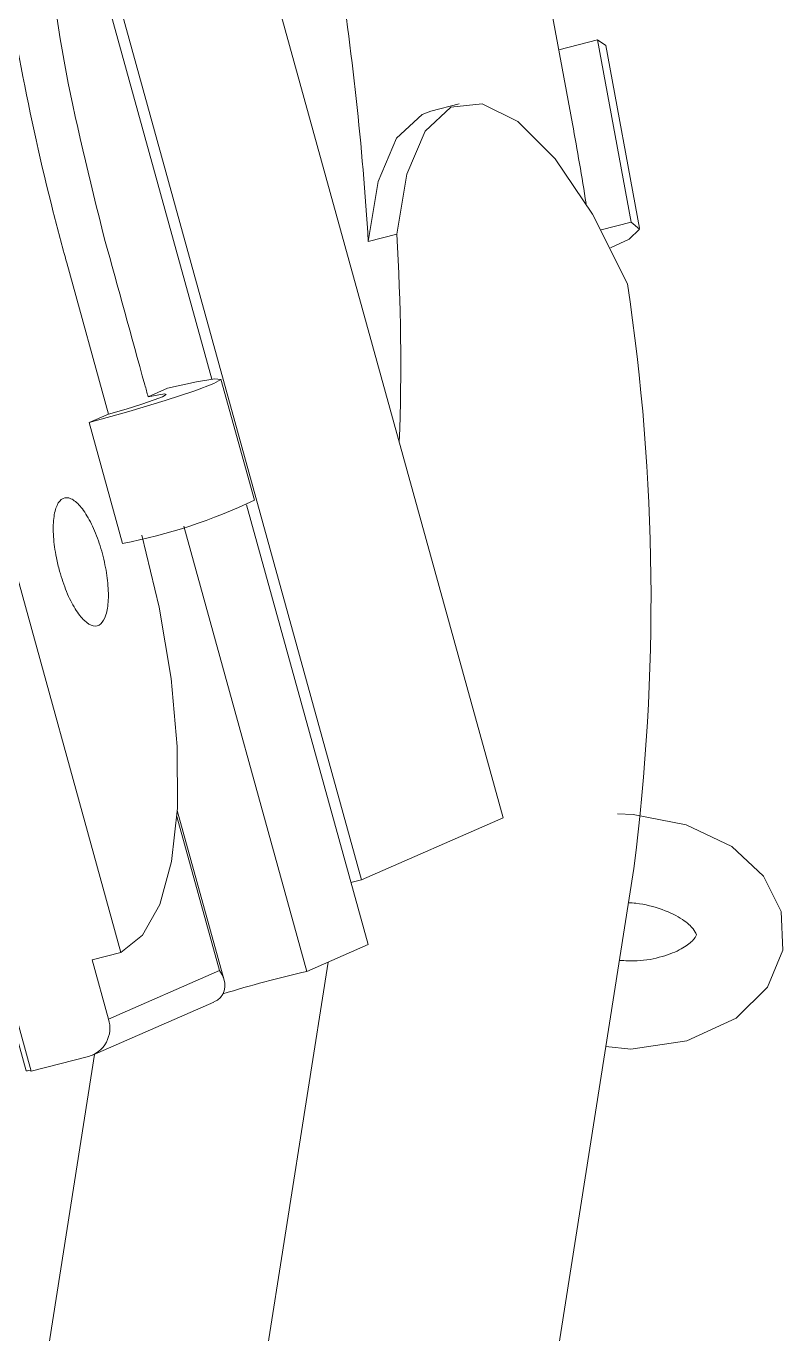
# Model space of a CAD drawing. Header units: millimetres. Extents: x 0 to 1189, y 0 to 841.
# Drawn here: x 305.93 to 308.338, y 568.746 to 572.908 of the extents above; entities that cross this region are included whole.
import ezdxf

# ---------------------------------------------------------------- set-up
doc = ezdxf.new("R2010")
doc.units = ezdxf.units.MM
doc.layers.get('0').update_dxf_attribs({"lineweight": 18})

msp = doc.modelspace()

# ---------------------------------------------------------------- linework, layer by layer
at = {"color": 7, "linetype": 'Continuous', "lineweight": 15}
for p, q in [((304.9264, 574.6794), (306.231, 569.9594)), ((304.563, 574.5867), (305.9463, 569.5818)), ((306.597, 573.4684), (307.4483, 570.3885)), ((306.521, 571.784), (306.103, 573.2964)), ((306.1461, 573.2711), (306.9973, 570.1912)), ((307.6686, 572.5969), (307.56, 573.1867)), ((307.7483, 572.8639), (307.6252, 572.8325)), ((307.7483, 572.8639), (307.8552, 572.2834)), ((307.7753, 572.8456), (307.7483, 572.8639)), ((305.93, 569.5829), (305.0255, 572.8554)), ((307.8822, 572.2651), (307.7753, 572.8456)), ((307.3086, 572.66), (307.2177, 572.6368)), ((307.8552, 572.2834), (307.7604, 572.2592)), ((307.1096, 572.2453), (307.0188, 572.2221)), ((306.0591, 572.1542), (306.1921, 571.6729)), ((306.6563, 571.3989), (306.5499, 571.7839)), ((306.3183, 571.7282), (306.38, 571.7551)), ((306.1305, 571.646), (306.1921, 571.6729)), ((306.1305, 571.646), (306.2369, 571.261)), ((307.0183, 569.9846), (306.6316, 571.384)), ((306.8238, 569.8994), (306.4321, 571.3167)), ((306.5601, 569.872), (306.411, 570.4113)), ((307.4483, 570.3885), (306.9973, 570.1912)), ((307.5325, 568.123), (307.8638, 570.2274)), ((306.9973, 570.1912), (306.9636, 570.1826)), ((306.231, 569.9594), (306.1401, 569.9362)), ((307.0183, 569.9846), (306.8238, 569.8994)), ((306.1401, 569.9362), (306.1922, 569.7476)), ((306.8915, 569.9291), (306.6628, 568.477)), ((306.1922, 569.7476), (306.5453, 569.902)), ((306.1415, 569.6328), (306.5273, 569.8016)), ((306.5387, 569.8081), (306.5268, 569.8027)), ((306.1476, 569.6354), (305.936, 568.2915)), ((306.128, 569.6281), (305.9463, 569.5818))]:
    msp.add_line(p, q, dxfattribs=at)
at = {"color": 8, "linetype": 'Continuous', "lineweight": 15}
msp.add_line((306.5453, 569.902), (306.4098, 570.3921), dxfattribs=at)
at = {"color": 7, "linetype": 'Continuous', "lineweight": 15}
for points in [[(307.1096, 572.2453), (307.1416, 572.4365), (307.2001, 572.574), (307.2816, 572.6502), (307.3816, 572.6606), (307.4944, 572.6045), (307.6135, 572.4854), (307.7322, 572.3098), (307.8436, 572.0879)], [(307.0188, 572.2221), (307.0508, 572.4133), (307.1092, 572.5509), (307.1908, 572.627), (307.2177, 572.6368)], [(307.79, 572.2023), (307.8494, 572.2294), (307.8823, 572.2617), (307.8552, 572.2834)], [(306.38, 571.7551), (306.4718, 571.7754), (306.5306, 571.7852), (306.5499, 571.7834), (306.5278, 571.7701), (306.4665, 571.7469), (306.3728, 571.7162), (306.2566, 571.6813), (306.1305, 571.646)], [(306.1921, 571.6729), (306.2481, 571.6892), (306.2978, 571.7047), (306.3375, 571.718), (306.3642, 571.7284), (306.376, 571.7349), (306.3718, 571.7371), (306.3521, 571.7348), (306.3183, 571.7282)], [(306.2985, 571.2879), (306.3535, 571.0586), (306.3916, 570.8315), (306.4111, 570.6155), (306.4114, 570.4188), (306.3925, 570.2489), (306.355, 570.1125), (306.3005, 570.0147), (306.231, 569.9594)], [(307.7745, 569.6601), (307.8546, 569.652), (308.0326, 569.678), (308.1897, 569.7502), (308.2898, 569.8491), (308.3382, 569.9673), (308.3326, 570.0902), (308.2768, 570.2024), (308.1754, 570.2966), (308.0304, 570.3659), (307.8621, 570.3985), (307.8115, 570.4005)]]:
    msp.add_lwpolyline(points, dxfattribs=at)
for centre, radius, start, end in [((297.6873, 571.6656), 9.348, 3.41306, 9.0144), ((297.1035, 570.6505), 10.7429, 9.06752, 10.43823), ((300.339, 571.8341), 6.7831, 357.89701, 3.47546), ((301.1841, 571.085), 6.7346, 352.68414, 8.56395), ((305.8992, 572.9942), 1.7658, 281.0246, 295.3892), ((307.5951, 566.4912), 3.4945, 102.7521, 107.2935), ((306.1019, 569.7192), 0.0947, 286.0037, 17.4318), ((305.9363, 569.5572), 0.0264, 67.9358, 103.8474)]:
    msp.add_arc(centre, radius, start, end, dxfattribs=at)
msp.add_ellipse((306.4544, 569.8789), major_axis=(0.103, -0.049), ratio=0.678471, start_param=5.917133, end_param=7.170106, dxfattribs=at)
for points, knots in [([(305.8131, 573.4881), (305.8222, 573.3986), (305.8455, 573.1671), (305.9106, 572.7726), (305.9892, 572.4138), (306.0446, 572.2078), (306.0591, 572.1542)], [0, 0, 0, 0, 0.283721, 0.733382, 1.195386, 1.358184, 1.358184, 1.358184, 1.358184]), ([(306.1798, 572.2293), (306.1324, 572.4196), (306.037, 572.8027), (305.995, 573.171), (305.9739, 573.3564)], [0, 0, 0, 0, 0.569779, 1.146926, 1.146926, 1.146926, 1.146926]), ([(306.3183, 571.7282), (306.3148, 571.7409), (306.2686, 571.908), (306.2225, 572.075), (306.1798, 572.2293)], [0, 0, 0, 0, 0.0396646, 0.5199494, 0.5199494, 0.5199494, 0.5199494]), ([(306.0363, 571.1732), (306.0433, 571.1508), (306.0574, 571.106), (306.0858, 571.0506), (306.1156, 571.0121), (306.1444, 570.9952), (306.1685, 571.0017), (306.1853, 571.0308), (306.193, 571.0794), (306.1906, 571.1418), (306.1785, 571.2111), (306.1579, 571.2795), (306.1313, 571.3393), (306.1016, 571.3836), (306.0721, 571.4076), (306.0463, 571.4085), (306.0269, 571.3861), (306.0162, 571.3431), (306.0155, 571.2844), (306.0233, 571.2247), (306.0327, 571.1875), (306.0363, 571.1732)], [0, 0, 0, 0, 0.050506, 0.1010136, 0.1515248, 0.2020332, 0.2525404, 0.303051, 0.3535569, 0.4040641, 0.4545787, 0.5050893, 0.5555935, 0.6061082, 0.656617, 0.7071254, 0.757636, 0.8081452, 0.8586517, 0.9091586, 0.9407773, 0.9407773, 0.9407773, 0.9407773]), ([(307.8466, 570.1179), (307.8546, 570.1174), (307.893, 570.1152), (307.9573, 570.0977), (308.0223, 570.0658), (308.0571, 570.0324), (308.0634, 570.0139), (308.0632, 570.0179), (308.0572, 570.0006), (308.0181, 569.9698), (307.9559, 569.945), (307.8846, 569.9308), (307.8367, 569.9334), (307.8177, 569.9344)], [0, 0, 0, 0, 0.0140904, 0.0673503, 0.1195725, 0.1689817, 0.2182247, 0.2814488, 0.3405324, 0.3870836, 0.4356888, 0.4861528, 0.5192542, 0.5192542, 0.5192542, 0.5192542])]:
    msp.add_open_spline(points, degree=3, knots=knots, dxfattribs=at)

doc.saveas('drawing.dxf')
